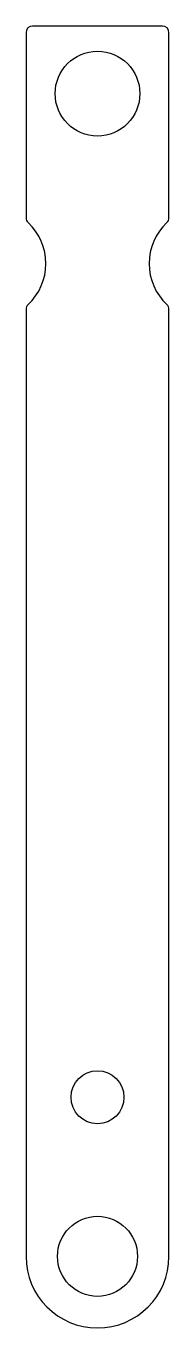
# Model space of a CAD drawing. Header units: millimetres. Extents: x -2.7 to 2.7, y -2.7 to 46.4.
import ezdxf

# ---------------------------------------------------------------- set-up
doc = ezdxf.new("R2010")
doc.units = ezdxf.units.MM

msp = doc.modelspace()

# ---------------------------------------------------------------- linework, layer by layer
at = {"color": 7, "linetype": 'Continuous', "lineweight": 25}
for p, q in [((2.45, 46.401), (-2.45, 46.401)), ((-2.7, 46.151), (-2.7, 39.169)), ((2.7, 39.169), (2.7, 46.151)), ((-2.7, 35.715), (-2.7, 0)), ((2.7, 0), (2.7, 35.715))]:
    msp.add_line(p, q, dxfattribs=at)
for centre, radius in [((0, 43.851), 1.6), ((0, 6), 1), ((0, 0), 1.51)]:
    msp.add_circle(centre, radius, dxfattribs=at)
for centre, radius, start, end in [((-2.45, 46.151), 0.25, 90, 180), ((2.45, 46.151), 0.25, 0, 90), ((-2.45, 39.169), 0.25, 180, 226.9418), ((-4.064, 37.442), 2.114, 313.0582, 46.9418), ((4.064, 37.442), 2.114, 133.0582, 226.9418), ((2.45, 39.169), 0.25, 313.0582, 0), ((-2.45, 35.715), 0.25, 133.0582, 180), ((2.45, 35.715), 0.25, 0, 46.9418), ((0, 0), 2.7, 180, 0)]:
    msp.add_arc(centre, radius, start, end, dxfattribs=at)

doc.saveas('drawing.dxf')
